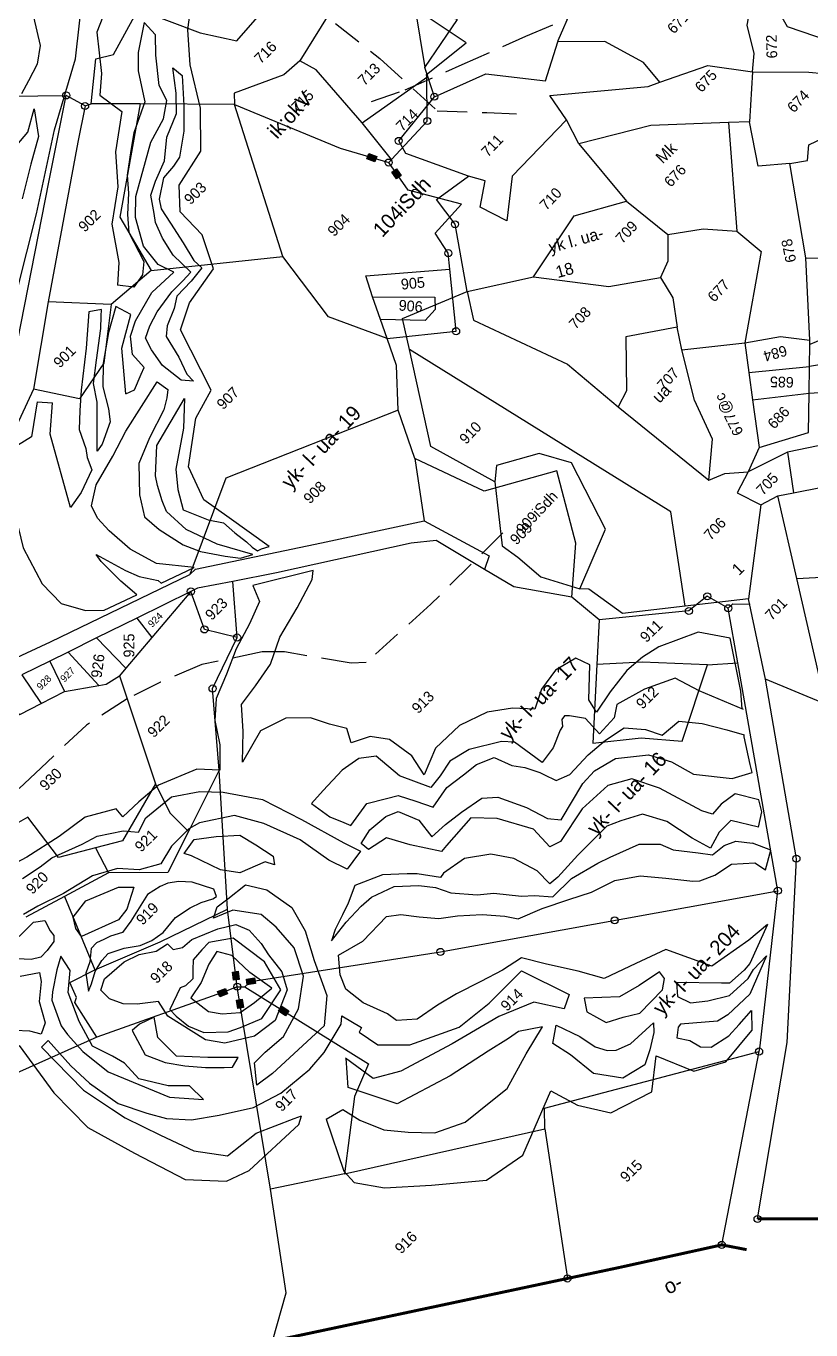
# Model space of a CAD drawing. Header units: metres. Extents: x 302352 to 308863, y 1945987 to 1951649.
# Drawn here: x 305355 to 305892, y 1947530 to 1948423 of the extents above; entities that cross this region are included whole.
import ezdxf

# ---------------------------------------------------------------- set-up
doc = ezdxf.new("R2010")
doc.units = ezdxf.units.M
doc.linetypes.add('DASHED', pattern=[0.75, 0.5, -0.25])
doc.linetypes.add('DIVIDE', pattern=[1.25, 0.5, -0.25, 0, -0.25, 0, -0.25])
for name, color, linetype in [('LINE_FOOTPATH', 1, 'DASHED'), ('OFF', 1, 'Continuous'), ('POLY_HATCH', 12, 'Continuous'), ('POLY_PARCEL', 6, 'Continuous'), ('POLY_WATER', 4, 'Continuous'), ('SYM_STONE', 1, 'Continuous'), ('TEXT_MAPOUT', 7, 'Continuous'), ('TEXT_PARCEL', 7, 'Continuous'), ('V_BOUND_LINE', 7, 'Continuous'), ('V_DIVIDE_LINE', 7, 'DIVIDE')]:
    doc.layers.add(name, color=color, linetype=linetype)
doc.styles.add('TEXT_MAP', font='')
doc.styles.get('TEXT_MAP').set_extended_font_data('Kruti Dev 050')

# ---------------------------------------------------------------- blocks, each defined once
blk = doc.blocks.new('STONE')
blk.add_circle((0, 0), 0.851)
blk = doc.blocks.new('STONESQUAREFILLED')
blk.add_hatch(color=256).paths.add_polyline_path([(0.7, -0.48), (0.7, 0.48), (-0.7, 0.48), (-0.7, -0.48)])
blk.add_lwpolyline([(-0.7, 0.48), (0.7, 0.48), (0.7, -0.48), (-0.7, -0.48)], close=True)
blk = doc.blocks.new('WEEWWEEWWE')
at = {"layer": 'LINE_FOOTPATH', "ltscale": 10}
for points in [[(309184.25, 1946863.97), (309185.39, 1946854.55), (309186.02, 1946841.58), (309191.69, 1946835.52), (309195.4, 1946831.51)], [(309143.99, 1946783.75), (309126.99, 1946783.75), (309112.41, 1946784.48), (309110.55, 1946786.18), (309103.99, 1946795.4), (309101.31, 1946798.03), (309092.71, 1946803.66), (309085.71, 1946806.43), (309079.75, 1946808.41), (309071.82, 1946810.09), (309061.33, 1946810.39), (309051.85, 1946810.62)]]:
    blk.add_lwpolyline(points, dxfattribs=at)
at = {"layer": 'OFF'}
blk.add_lwpolyline([(309144.78, 1946883.75), (309143.79, 1946887.23)], dxfattribs=at)
at = {"layer": 'POLY_HATCH'}
for points in [[(309114.91, 1946869.84), (309126.3, 1946876.67), (309138.32, 1946884.5), (309149.19, 1946890.46), (309158.65, 1946898.05)], [(309113.42, 1946810.34), (309114.62, 1946809.7), (309113.25, 1946817.84), (309112.33, 1946822.97), (309114.45, 1946828.68), (309121.06, 1946833.57), (309126.18, 1946835.09), (309129.67, 1946845.89), (309133.93, 1946848.03), (309140.77, 1946849.26), (309143.44, 1946854.61), (309143.58, 1946859.95), (309146.58, 1946863.24), (309153.19, 1946864.7), (309158.2, 1946869.87), (309162.12, 1946876.24), (309165.99, 1946880.67), (309170.42, 1946884.08)], [(309160.23, 1946893.51), (309154.88, 1946891.14), (309150.56, 1946885.68), (309147.79, 1946883.3), (309148.5, 1946878.76), (309142.98, 1946874.73), (309139.11, 1946870.3), (309133.99, 1946866.56), (309130.3, 1946861.15), (309127.47, 1946858.68)], [(309122.72, 1946857.64), (309120.91, 1946858.87), (309116.31, 1946854.84), (309110.73, 1946850.46)], [(309124.78, 1946856.32), (309124.72, 1946856.27)], [(309104.17, 1946854.27), (309099.34, 1946850.81), (309093.98, 1946852.08), (309089.78, 1946846.12), (309085.23, 1946838.6), (309083.26, 1946832.06), (309083.17, 1946827.51), (309085.26, 1946823.83), (309087.52, 1946821.63), (309093.21, 1946819.6)], [(309097.44, 1946818.1), (309103.25, 1946816.08)], [(309151.57, 1946734.57), (309153.52, 1946736.85), (309158.52, 1946744.39), (309155.43, 1946748.87), (309149.03, 1946751.81), (309145.87, 1946752.51), (309142.43, 1946752.72), (309137.93, 1946752.19), (309133.91, 1946751.38), (309134.47, 1946753.76), (309138.68, 1946757.8), (309137.84, 1946760.24), (309134, 1946761.23), (309130.1, 1946760.58), (309126.91, 1946759.03), (309124.44, 1946761.78), (309120.91, 1946764.31), (309116.04, 1946765.98), (309110.57, 1946766.14), (309106.06, 1946764.32), (309106.82, 1946768.02), (309106.09, 1946772.57), (309104.16, 1946775.21), (309101.18, 1946776.74), (309102.34, 1946778.95), (309100.78, 1946781.48), (309099.31, 1946784.49), (309096.32, 1946787.36), (309091.82, 1946788.85), (309085.95, 1946787.27), (309089.68, 1946790.85), (309092.66, 1946794.23), (309096.53, 1946794.82), (309100.86, 1946795.6), (309105.19, 1946797.7), (309110.69, 1946799.09), (309115.82, 1946800.73), (309116.98, 1946801.68), (309108.06, 1946807), (309106.97, 1946804.3), (309103.14, 1946802.84), (309098.61, 1946801.47), (309094.49, 1946799.58), (309090.34, 1946797.92), (309087.62, 1946795.5), (309085.33, 1946792.03), (309082.34, 1946789), (309079.74, 1946791.82), (309073.26, 1946794.45), (309069.01, 1946794.78), (309065.32, 1946794.89), (309065.47, 1946796.65), (309060.82, 1946799.29), (309055.44, 1946800.1), (309049.17, 1946801.43), (309043.3, 1946803.23)], [(309014.09, 1946791.88), (309014.58, 1946790.79), (309016.87, 1946784.36), (309022.7, 1946780.42), (309025.98, 1946780), (309024.51, 1946770.27), (309024.47, 1946762.12), (309026.99, 1946753.59), (309029.89, 1946744.46), (309034.59, 1946739.39), (309038.54, 1946738), (309049.86, 1946737.59)], [(309129.12, 1946705.99), (309125.09, 1946706.33), (309117.61, 1946707.64), (309114.11, 1946715.05), (309108.87, 1946716.91), (309103.36, 1946718.84), (309101.15, 1946722.79), (309098.22, 1946727.38), (309095.98, 1946731.1), (309092.31, 1946731.86), (309088.4, 1946733.07), (309083.99, 1946734.48), (309080.43, 1946735.35), (309076.36, 1946736.14), (309073.77, 1946738.41), (309073.47, 1946740.28), (309071.86, 1946744.43), (309071.44, 1946748.1), (309072.46, 1946750.51), (309074.59, 1946752.98), (309079.15, 1946751.79), (309084.85, 1946751.92), (309086.78, 1946750.48), (309088.7, 1946748.04), (309090.83, 1946745.51), (309093.33, 1946743.62), (309096.43, 1946740.89), (309098.91, 1946737.99), (309100.18, 1946736.12), (309104.25, 1946734.51), (309108.49, 1946732.41), (309112.05, 1946730.63), (309116.21, 1946729.22), (309119.8, 1946726.8), (309122.55, 1946723.51), (309125.37, 1946719.95), (309126.27, 1946719.14), (309128.68, 1946718.07), (309131.98, 1946717.37), (309134.91, 1946714.82), (309135.36, 1946712.72), (309138.29, 1946714.41)], [(309053.74, 1946735), (309049.71, 1946726.77), (309049.6, 1946724.17), (309052.57, 1946719.93), (309058.48, 1946714.71), (309065.59, 1946708.81), (309072.85, 1946707.49), (309083.79, 1946711.81), (309085.26, 1946706.97), (309088.3, 1946702.12), (309095.64, 1946699.75), (309100.42, 1946703.55), (309103.09, 1946697.27), (309107.94, 1946694.61), (309114.75, 1946695.25)], [(309145.26, 1946725.85), (309145.97, 1946727.03), (309148.54, 1946731.03), (309148.75, 1946731.27)], [(309141.77, 1946720.04), (309142.83, 1946721.81)]]:
    blk.add_lwpolyline(points, dxfattribs=at)
at = {"layer": 'POLY_HATCH', "lineweight": -2}
for points in [[(309149.18, 1946900.46), (309146.57, 1946896.23), (309144.04, 1946894.35), (309141.03, 1946893.38), (309138.67, 1946892.73)], [(309126.86, 1946886.75), (309134.9, 1946887.41), (309138.41, 1946889.44), (309135.64, 1946885.62), (309131.48, 1946883.26), (309126.35, 1946880.16)], [(309115.6, 1946844.77), (309117.13, 1946844.22), (309119.76, 1946845.32), (309120.93, 1946845.73), (309121.07, 1946848.63), (309123, 1946851.04), (309125.41, 1946852.28), (309130.65, 1946853.73), (309135.69, 1946853.52), (309134.75, 1946856.3), (309135.16, 1946860.23), (309137.58, 1946864.57), (309140.13, 1946866.99), (309148.34, 1946871.68), (309152.57, 1946872.95), (309155.12, 1946874.74), (309156.02, 1946877.43), (309159.19, 1946881.43), (309161.54, 1946883.91), (309161.65, 1946886.68), (309157.39, 1946883.85), (309155.21, 1946881.67), (309152.92, 1946878.07), (309152.38, 1946877.2), (309147.36, 1946874.8), (309144.96, 1946873.06), (309141.58, 1946870.55), (309139.62, 1946868.26), (309137, 1946865.87), (309135.04, 1946863.58), (309133.4, 1946858.35), (309131.66, 1946856.93), (309129.15, 1946856.49), (309127.47, 1946858.68)], [(309124.78, 1946856.32), (309120.82, 1946854.09), (309116.54, 1946851.1), (309113.72, 1946848.28), (309111.83, 1946845.03), (309110.46, 1946843.32), (309106.87, 1946841.61), (309105.42, 1946841.35), (309108.67, 1946844.6), (309111.23, 1946847.17), (309113.03, 1946849.82), (309116.11, 1946852.21), (309120.39, 1946855.46), (309121.85, 1946856.92), (309122.72, 1946857.64)], [(309115.6, 1946844.77), (309120.56, 1946850.67), (309125.61, 1946853.58), (309124.78, 1946856.32)], [(309104.17, 1946854.27), (309105.85, 1946852.33)], [(309110.73, 1946850.46), (309108.18, 1946848.21), (309105.85, 1946846.05), (309104.41, 1946843.01), (309103.52, 1946841.75), (309102.62, 1946839.78), (309098.67, 1946838.34), (309095.62, 1946837.81), (309101.9, 1946848.92), (309105.85, 1946852.33)], [(309103.25, 1946816.08), (309099.22, 1946820.97), (309097.78, 1946825.81), (309097.43, 1946830.47), (309097.6, 1946833.34), (309098.32, 1946835.49), (309101.37, 1946837.47), (309106.75, 1946838.9), (309111.24, 1946840.33), (309120.75, 1946842.49), (309121.11, 1946840.33), (309120.03, 1946839.44), (309118.24, 1946838.36), (309113.21, 1946836.75), (309108.91, 1946834.96), (309105.32, 1946831.19), (309103.35, 1946827.96), (309103.53, 1946824.73), (309104.6, 1946820.07), (309105.86, 1946817.2)], [(309108.73, 1946816.13), (309106.75, 1946821.51), (309106.58, 1946825.99), (309107.29, 1946827.78), (309108.55, 1946830.11), (309109.45, 1946831.55), (309113.21, 1946834.96), (309122.01, 1946837.29), (309118.42, 1946833.88), (309112.68, 1946829.93), (309110.52, 1946827.25), (309108.73, 1946824.2), (309110.52, 1946820.07), (309111.96, 1946817.92), (309112.14, 1946815.41)], [(309093.21, 1946819.6), (309092.93, 1946823.1), (309092.93, 1946827.77), (309093.11, 1946829.2), (309094.73, 1946823.82), (309095.62, 1946821.49), (309097.42, 1946818.8), (309097.44, 1946818.1)], [(309105.86, 1946817.2), (309108.26, 1946813.74)], [(309108.26, 1946813.74), (309109.8, 1946811.72), (309111.73, 1946810.68), (309108.73, 1946816.13), (309108.73, 1946816.13)], [(309112.14, 1946815.41), (309112.46, 1946812.93), (309112.54, 1946811.64), (309112.7, 1946810.59), (309113.42, 1946810.34)], [(309046.09, 1946799.43), (309049.63, 1946798.73), (309052.05, 1946798.44), (309057.29, 1946796.46), (309059.99, 1946795.61), (309063.67, 1946793.2), (309065.37, 1946791.22), (309067.93, 1946792.07), (309073.46, 1946791.5), (309077.43, 1946788.81), (309080.12, 1946785.98), (309083.95, 1946780.45), (309086.22, 1946773.51), (309088.49, 1946765.72), (309089.48, 1946762.75), (309087.35, 1946762.46), (309085.79, 1946762.18), (309084.66, 1946765.44), (309083.67, 1946771.24), (309081.26, 1946777.48), (309078.7, 1946781.87), (309073.74, 1946785.13), (309071.75, 1946785.69), (309067.64, 1946785.69), (309064.24, 1946784.84), (309060.98, 1946786.69), (309058.57, 1946789.38), (309054.74, 1946791.5), (309049.21, 1946792.78), (309044.67, 1946794.34), (309041.98, 1946795.04)], [(309038.86, 1946792.92), (309042.26, 1946792.92), (309043.82, 1946791.79), (309043.25, 1946789.94), (309043.11, 1946788.95), (309042.4, 1946788.24), (309040.56, 1946787.96), (309039, 1946787.96), (309037.58, 1946788.81), (309034.46, 1946792.21)], [(309034.32, 1946788.1), (309037.02, 1946786.26), (309036.16, 1946784.99), (309033.61, 1946782.86), (309031.77, 1946779.6), (309029.93, 1946778.75), (309028.93, 1946780.45), (309027.23, 1946782.29)], [(309028.49, 1946777.17), (309028.35, 1946767.11), (309029.48, 1946761.59), (309030.05, 1946758.9), (309032.18, 1946752.66), (309034.31, 1946746.85), (309037.71, 1946742.32), (309043.81, 1946741.61), (309050.04, 1946738.88), (309051.22, 1946738.29)], [(309028.49, 1946777.17), (309030.05, 1946777.17), (309029.76, 1946771.49), (309029.91, 1946767.24), (309030.9, 1946761.43), (309033.17, 1946756.9), (309034.87, 1946753.92), (309037.7, 1946750.81), (309041.53, 1946748.12), (309046.5, 1946745), (309051.46, 1946743.44), (309057.7, 1946742.88), (309061.41, 1946743.15)], [(309151.67, 1946734.34), (309148.61, 1946741.77), (309147.29, 1946746.13), (309142.34, 1946748.46), (309137.24, 1946749.92), (309135.34, 1946748.61), (309131.7, 1946748.46), (309131.85, 1946751.96), (309130.24, 1946754.14), (309129.66, 1946754.72), (309128.93, 1946754.58), (309128.2, 1946753.7), (309127.47, 1946753.56), (309124.56, 1946752.25), (309121.5, 1946751.81), (309120.62, 1946757.49), (309119.17, 1946759.09), (309114.36, 1946762), (309110.71, 1946762.88), (309107.8, 1946762.3), (309105.32, 1946762), (309102.99, 1946767.1), (309102.55, 1946772.2), (309100.22, 1946773.94), (309096.87, 1946774.53), (309092.21, 1946774.38), (309089.29, 1946774.23), (309089.87, 1946770.45), (309090.9, 1946768.12), (309091.33, 1946766.95), (309095.85, 1946767.68), (309098.76, 1946765.93), (309100.51, 1946764.92), (309101.97, 1946762.15), (309103.28, 1946759.38), (309107.22, 1946760.11), (309110.71, 1946759.67), (309113.48, 1946759.38), (309116.4, 1946758.07), (309117.56, 1946755.02), (309118.88, 1946753.27), (309120.04, 1946750.94), (309120.33, 1946750.21), (309121.06, 1946748.03), (309123.39, 1946747.15), (309127.91, 1946747.3), (309131.7, 1946747.01), (309135.34, 1946746.28), (309137.68, 1946743.51), (309138.99, 1946740.89), (309142.63, 1946740.6), (309145.11, 1946737.54), (309147.29, 1946733.9), (309148.75, 1946731.27)], [(309142.83, 1946721.81), (309140.73, 1946725.31), (309137.82, 1946725.75), (309135.63, 1946725.6), (309134.76, 1946727.2), (309132.43, 1946734.92), (309130.24, 1946739.29), (309126.6, 1946741.32), (309120.77, 1946741.61), (309114.35, 1946740.3), (309112.46, 1946740.89), (309112.61, 1946744.96), (309109.55, 1946750.5), (309106.49, 1946753.7), (309100.36, 1946753.26), (309099.05, 1946753.12), (309096.14, 1946757.63), (309094.1, 1946761.27), (309090.6, 1946762), (309090.45, 1946763.6), (309093.08, 1946764.18), (309096.58, 1946763.89), (309098.62, 1946763.02), (309100.07, 1946759.52), (309099.64, 1946756.03), (309102.7, 1946755.88), (309106.05, 1946755.45), (309110.13, 1946754.72), (309112.17, 1946752.97), (309114.35, 1946748.31), (309115.52, 1946744.53), (309116.98, 1946742.78), (309123.83, 1946744.53), (309126.74, 1946744.67), (309130.68, 1946743.65), (309135.05, 1946740.16), (309136.94, 1946736.66), (309138.11, 1946732.59), (309142.19, 1946727.49), (309145.26, 1946725.85)], [(309139.58, 1946718.59), (309137.1, 1946722.66), (309134.33, 1946722.66), (309131.41, 1946721.79), (309130.39, 1946725.14), (309129.37, 1946730.09), (309127.33, 1946733.87), (309123.98, 1946735.62), (309121.65, 1946736.64), (309114.8, 1946736.64), (309109.85, 1946736.35), (309108.1, 1946736.5), (309108.1, 1946739.55), (309106.79, 1946743.78), (309104.6, 1946746.98), (309100.96, 1946749.6), (309096.73, 1946750.33), (309095.86, 1946750.18), (309093.52, 1946753.38), (309092.36, 1946754.55), (309089.3, 1946757.32), (309084.78, 1946759.35), (309081.86, 1946758.04), (309079.82, 1946757.32), (309077.2, 1946756.44), (309075.45, 1946755.57), (309079.39, 1946756.01), (309083.03, 1946756.15), (309085.36, 1946756.01), (309089.3, 1946754.55), (309092.36, 1946751.78), (309094.11, 1946749.6), (309095.27, 1946747.12), (309098.19, 1946743.78), (309100.37, 1946742.03), (309103.29, 1946738.39), (309104.89, 1946736.93), (309106.93, 1946734.6), (309111.3, 1946734.6), (309116.26, 1946733.29), (309118.44, 1946732.56), (309123.4, 1946730.67), (309125.88, 1946728.2), (309126.75, 1946726.01), (309129.37, 1946722.66), (309130.83, 1946720.77), (309133.31, 1946720.48), (309135.2, 1946719.61), (309136.95, 1946717.42)], [(309061.41, 1946743.15), (309066.77, 1946744.49), (309067.82, 1946745.44), (309068.77, 1946741.74), (309067.94, 1946741.42)], [(309061.41, 1946743.15), (309061.41, 1946743.15)], [(309060.1, 1946736.19), (309063.3, 1946739.87)], [(309067.94, 1946741.42), (309067.94, 1946741.42), (309068.65, 1946737.74), (309072.48, 1946733.92), (309080.42, 1946730.23), (309086.8, 1946729.52), (309094.46, 1946729.52), (309097.31, 1946721.11), (309095.04, 1946719.98), (309092.21, 1946724.37), (309086.4, 1946726.78), (309077.6, 1946729.05), (309068.25, 1946731.88), (309064.13, 1946734.29), (309063.28, 1946739.95), (309063.28, 1946739.95)], [(309049.86, 1946737.59), (309051.22, 1946738.29)], [(309053.74, 1946735), (309056.85, 1946734.17)], [(309056.85, 1946734.17), (309057.62, 1946730.92), (309059.33, 1946726.89), (309061.96, 1946723.8), (309065.06, 1946720.54), (309069.87, 1946718.22), (309075.76, 1946717.6), (309078.86, 1946717.29), (309085.22, 1946719.15), (309090.33, 1946720.39), (309086.92, 1946722.71), (309084.91, 1946723.02), (309081.03, 1946723.95), (309073.59, 1946725.5), (309063.98, 1946728.44), (309060.1, 1946736.19)], [(309139.58, 1946718.59), (309141.77, 1946720.04)], [(309138.29, 1946714.41), (309136.95, 1946717.42)], [(309122.44, 1946703.43), (309120.99, 1946703.32), (309117.69, 1946703.53), (309116.76, 1946704.46), (309111.49, 1946709.83), (309109.94, 1946708.07), (309110.76, 1946705.8), (309113.04, 1946703.94), (309116.24, 1946702.08), (309120.48, 1946701.88), (309122.13, 1946702.29)], [(309118.82, 1946699.81), (309113.76, 1946699.91), (309111.8, 1946700.43), (309107.04, 1946704.46), (309106.42, 1946704.35), (309104.98, 1946703.22), (309106.22, 1946701.36), (309106.73, 1946699.4), (309107.97, 1946698.06), (309111.38, 1946697.33), (309113.97, 1946697.44), (309117.07, 1946697.64)], [(309129.12, 1946705.99), (309122.44, 1946703.43)], [(309122.13, 1946702.29), (309125.34, 1946702.39), (309118.82, 1946699.81)], [(309117.07, 1946697.64), (309114.75, 1946695.25)]]:
    blk.add_lwpolyline(points, dxfattribs=at)
for points in [[(309123.8, 1946839.86), (309123.31, 1946843.79), (309123.89, 1946846.97), (309124.54, 1946849.02), (309126.5, 1946850), (309129.04, 1946850.82), (309133.13, 1946851.47), (309135.75, 1946851.47), (309137.71, 1946851.55), (309137.63, 1946855.64), (309138.36, 1946858.91), (309139.35, 1946861.61), (309140.25, 1946862.83), (309142.06, 1946865.42), (309144.27, 1946866.48), (309147.71, 1946867.87), (309150.82, 1946870.4), (309154.74, 1946872.04), (309157.11, 1946874.49), (309159.73, 1946877.92), (309159.91, 1946875.9), (309156.56, 1946872.14), (309153.53, 1946869.12), (309149.94, 1946866.5), (309148.14, 1946866.17), (309145.6, 1946865.93), (309142.55, 1946863.92), (309141.65, 1946862.53), (309141.08, 1946859.75), (309140.26, 1946855.91), (309139.45, 1946852.56), (309139.53, 1946850.76), (309136.66, 1946850.43), (309133.23, 1946850.35), (309131.43, 1946849.21), (309128.57, 1946847.98), (309127.18, 1946846.84), (309126.24, 1946842.85), (309125.18, 1946839.91), (309125.18, 1946838.28)], [(309046.55, 1946787.2), (309047.59, 1946788.84), (309051.01, 1946789.28), (309056.51, 1946787.05), (309058.3, 1946785.27), (309054.88, 1946783.48), (309052.64, 1946783.19), (309046.25, 1946785.57)], [(309041.49, 1946785.71), (309039.4, 1946784.52), (309036.28, 1946782.44), (309035.24, 1946781.55), (309033.3, 1946777.39), (309033.01, 1946775.6), (309032.86, 1946771.74), (309033.45, 1946766.39), (309037.77, 1946756.13), (309041.49, 1946751.82), (309041.49, 1946755.09), (309038.96, 1946757.61), (309036.28, 1946761.93), (309036.43, 1946765.49), (309035.83, 1946767.72), (309034.64, 1946771.29), (309035.98, 1946775.75), (309038.07, 1946780.51), (309040.89, 1946782.89)], [(309046.01, 1946782.98), (309044.24, 1946781.59), (309042.48, 1946780.7), (309040.63, 1946778.28), (309041.88, 1946778.79), (309043.79, 1946779.82), (309045.85, 1946780.33), (309047.47, 1946780.41), (309049.97, 1946779.16), (309052.18, 1946777.61), (309054.16, 1946776.81), (309056.44, 1946776.44), (309059.68, 1946776.73), (309062.55, 1946776.14), (309064.46, 1946775.48), (309066.3, 1946774.53), (309067.03, 1946774.38), (309067.55, 1946775.56), (309065.85, 1946778.94), (309064.31, 1946780.63), (309062.84, 1946781.73), (309061.52, 1946782.25), (309059.09, 1946782.76), (309053.94, 1946781.58), (309051.59, 1946781.22), (309049.75, 1946782.17), (309048.57, 1946782.61), (309047.32, 1946783.05)], [(309068.27, 1946783.34), (309071.09, 1946783.78), (309074.07, 1946781.55), (309077.04, 1946778.87), (309077.79, 1946775.9), (309078.53, 1946772.48), (309077.64, 1946771.29), (309076.89, 1946772.78), (309072.58, 1946774.41), (309070.65, 1946777.09), (309068.86, 1946782.15)], [(309043.27, 1946772.63), (309042.23, 1946774.86), (309042.23, 1946776.94), (309044.02, 1946777.83), (309048.33, 1946777.54), (309051.01, 1946776.64), (309053.39, 1946775.01), (309055.62, 1946774.56), (309055.62, 1946773.23), (309056.96, 1946772.33), (309059.04, 1946772.18), (309063.36, 1946770.4), (309066.03, 1946768.76), (309066.93, 1946766.53), (309066.78, 1946763.56), (309066.33, 1946761.33), (309065.89, 1946757.76), (309064.4, 1946754.94), (309059.34, 1946752.71), (309055.03, 1946753.3), (309050.71, 1946755.98), (309048.78, 1946758.65), (309047.14, 1946765.94), (309047.74, 1946768.76), (309044.91, 1946770.99)], [(309068.12, 1946772.78), (309071.84, 1946772.33), (309073.77, 1946769.21), (309074.66, 1946764.16), (309073.47, 1946759.84), (309071.09, 1946755.24), (309068.41, 1946749.59), (309064.55, 1946746.31), (309052.79, 1946746.76), (309049.52, 1946747.21), (309051.9, 1946750.18), (309054.43, 1946750.18), (309058.45, 1946749.88), (309063.51, 1946751.37), (309067.97, 1946754.64), (309070.2, 1946759.1), (309070.5, 1946763.71), (309070.2, 1946766.98), (309067.37, 1946770.85), (309064.1, 1946772.18), (309065.89, 1946773.08)], [(309041.19, 1946768.47), (309039.85, 1946764.01), (309041.34, 1946760.74), (309043.27, 1946758.06), (309045.5, 1946755.38), (309047.74, 1946753.15), (309048.78, 1946752.26), (309050.56, 1946752.71), (309046.99, 1946756.28), (309043.42, 1946760.14), (309043.42, 1946764.6), (309045.35, 1946767.43), (309042.83, 1946768.32)], [(309052.79, 1946767.47), (309051.89, 1946767.83), (309048.12, 1946766.48), (309048.12, 1946764.96), (309048.39, 1946762.27), (309049.47, 1946759.75), (309052.43, 1946756.97), (309054.41, 1946755.98), (309058, 1946754.55), (309063.66, 1946755.71), (309065.01, 1946760.92), (309064.11, 1946767.47), (309060.69, 1946769.8), (309058.99, 1946769.8), (309056.74, 1946769.62), (309055.57, 1946768.46), (309054.5, 1946767.38)], [(309092.16, 1946719.02), (309093.64, 1946714.87), (309094.23, 1946711.82), (309095.22, 1946709.94), (309096.31, 1946708.96), (309098.77, 1946707.97), (309104.01, 1946707.77), (309102.92, 1946706.59), (309100.35, 1946705.01), (309097.98, 1946703.83), (309093.84, 1946704.82), (309090.88, 1946708.86), (309090.38, 1946713.79), (309089.59, 1946717.24)], [(309110.72, 1946713.1), (309106.67, 1946713.89), (309103.02, 1946714.87), (309098.67, 1946718.92), (309097.39, 1946716.95), (309098.38, 1946713.4), (309101.04, 1946712.01), (309103.51, 1946710.54), (309108.94, 1946710.63), (309110.52, 1946711.72)]]:
    blk.add_lwpolyline(points, close=True, dxfattribs=at)
at = {"layer": 'POLY_HATCH'}
blk.add_lwpolyline([(309055.04, 1946766.01), (309052.01, 1946765.42), (309052.47, 1946761.68), (309053.84, 1946759.76), (309056.13, 1946757.81), (309059.02, 1946757.32), (309062.79, 1946756.97), (309062.01, 1946761.4), (309061.9, 1946765.55), (309060.58, 1946767.84), (309058.11, 1946767.27)], close=True, dxfattribs=at)
at = {"layer": 'POLY_PARCEL'}
for points in [[(309130.08, 1946900.52), (309143.79, 1946887.23)], [(309145.73, 1946883.3), (309151.64, 1946888.09), (309154.24, 1946886.49), (309162.48, 1946888.91), (309167.09, 1946878.84), (309170.51, 1946873.55), (309181.12, 1946874.32), (309179.81, 1946878.16), (309176.32, 1946880.1)], [(309144.78, 1946883.75), (309145.73, 1946883.3)], [(309151.56, 1946877.49), (309145.73, 1946883.3)], [(309151.56, 1946877.49), (309135.8, 1946866.44), (309133.21, 1946856.4)], [(309162.7, 1946866.26), (309151.56, 1946877.49)], [(309150.48, 1946842.51), (309162.7, 1946866.26)], [(309175.61, 1946863.77), (309172.04, 1946864), (309164, 1946867.67), (309162.7, 1946866.26)], [(309162.7, 1946866.26), (309170.05, 1946848.61), (309174.14, 1946841.17)], [(309189.12, 1946863.41), (309186.42, 1946866.27), (309175.61, 1946863.77)], [(309124.45, 1946857.1), (309117.27, 1946864.87)], [(309175.66, 1946849.02), (309176.46, 1946860.73), (309175.61, 1946863.77)], [(309124.45, 1946857.1), (309116.65, 1946851), (309109.53, 1946849.61), (309105.21, 1946856.19)], [(309133.21, 1946856.4), (309124.45, 1946857.1)], [(309133.21, 1946856.4), (309150.48, 1946842.51)], [(309188.76, 1946846.84), (309189.05, 1946847.15), (309197.49, 1946846.26), (309195.88, 1946854.1)], [(309174.84, 1946841.2), (309175.66, 1946849.02)], [(309175.66, 1946849.02), (309188.76, 1946846.84)], [(309174.84, 1946841.2), (309183.63, 1946841.54), (309188.76, 1946846.84)], [(309153.18, 1946820.5), (309148.77, 1946829.94), (309150.48, 1946842.51)], [(309168.82, 1946821.29), (309170.53, 1946823.39), (309171.35, 1946827.3), (309177.88, 1946827.66), (309173.19, 1946835.63), (309174.14, 1946841.17)], [(309174.14, 1946841.17), (309174.84, 1946841.2)], [(309156.39, 1946827.14), (309158.02, 1946830.43), (309168.82, 1946821.29)], [(309156.39, 1946827.14), (309163.71, 1946819.76), (309162.27, 1946818.24), (309159.82, 1946818.12), (309154.6, 1946823.51)], [(309154.6, 1946823.51), (309156.39, 1946827.14)], [(309070.11, 1946823.69), (309069.02, 1946817.99)], [(309146.02, 1946810.66), (309117.55, 1946822.93), (309101.87, 1946815.78)], [(309153.18, 1946820.5), (309154.6, 1946823.51)], [(309064.9, 1946821.37), (309065.18, 1946819.19), (309069.02, 1946817.99)], [(309075.05, 1946822.02), (309073.2, 1946816.68)], [(309078.27, 1946820.94), (309077.98, 1946813.36)], [(309146.02, 1946810.66), (309151.11, 1946816.14), (309153.18, 1946820.5)], [(309153.18, 1946820.5), (309162.22, 1946813.19), (309168.82, 1946821.29)], [(309069.02, 1946817.99), (309073.2, 1946816.68)], [(309083.33, 1946819.24), (309083.21, 1946812.2)], [(309073.2, 1946816.68), (309077.98, 1946813.36)], [(309090.44, 1946816.84), (309089.94, 1946812.77)], [(309100, 1946813.62), (309089.94, 1946812.77)], [(309100.06, 1946802.69), (309097.14, 1946807.51), (309100, 1946813.62)], [(309081.57, 1946812.06), (309073.1, 1946794.98)], [(309077.98, 1946813.36), (309079.02, 1946812.64), (309081.57, 1946812.06)], [(309083.21, 1946812.2), (309081.57, 1946812.06)], [(309089.94, 1946812.77), (309083.21, 1946812.2)], [(309058.39, 1946794.45), (309052.87, 1946797.66), (309053.99, 1946806.05), (309042.25, 1946809.28)], [(309100.06, 1946802.69), (309106.18, 1946809.86)], [(309142.28, 1946802.94), (309146.02, 1946810.66)], [(309082.25, 1946789.04), (309091.12, 1946799.53), (309100.06, 1946802.69)], [(309142.28, 1946802.94), (309136.02, 1946794.45)], [(309144.54, 1946767.94), (309151.41, 1946773.91), (309157.68, 1946784.71), (309146.68, 1946790.91), (309142.28, 1946802.94)], [(309048.97, 1946792.33), (309041.94, 1946794.45)], [(309058.39, 1946794.45), (309056.99, 1946789.93)], [(309073.1, 1946794.98), (309062.46, 1946792.09), (309058.39, 1946794.45)], [(309073.1, 1946794.98), (309071.38, 1946789.83), (309071.4, 1946785.41)], [(309048.97, 1946792.33), (309043.91, 1946780.07)], [(309056.99, 1946789.93), (309048.97, 1946792.33)], [(309071.4, 1946785.41), (309064.08, 1946782.95), (309056.99, 1946789.93)], [(309066.81, 1946771.58), (309082.25, 1946789.04)], [(309082.25, 1946789.04), (309071.4, 1946785.41)], [(309036.2, 1946771.79), (309005.77, 1946783.33)], [(309036.2, 1946771.79), (309037.66, 1946778.54), (309038.47, 1946778.91), (309039.46, 1946781.47), (309043.91, 1946780.07)], [(309144.54, 1946767.94), (309138.93, 1946776.03), (309137.46, 1946781.56)], [(309043.91, 1946780.07), (309054.99, 1946775.66), (309066.81, 1946771.58)], [(309058.84, 1946761.22), (309056.4, 1946762.26), (309036.2, 1946771.79)], [(309058.84, 1946761.22), (309066.81, 1946771.58)], [(309145.1, 1946762.03), (309144.54, 1946767.94)], [(309038.89, 1946733.25), (309058.84, 1946761.22)], [(309058.84, 1946761.22), (309059.72, 1946760.34)], [(309145.1, 1946762.03), (309139.55, 1946757)], [(309161.82, 1946748.16), (309160.74, 1946752.06), (309156.83, 1946752.49), (309145.1, 1946762.03)], [(309059.72, 1946760.34), (309065.31, 1946736.56), (309059.81, 1946734.34), (309049.47, 1946726.37)], [(309059.72, 1946760.34), (309061.1, 1946760.24), (309087.07, 1946741.36), (309134.36, 1946708.77)], [(309139.55, 1946757), (309129.81, 1946748.16), (309136.16, 1946743.07), (309140.67, 1946737.83), (309152.68, 1946743.89)], [(309152.68, 1946743.89), (309145.2, 1946751.93), (309139.55, 1946757)], [(309156.52, 1946740.56), (309161.82, 1946748.16)], [(309152.68, 1946743.89), (309156.52, 1946740.56)], [(309134.36, 1946708.77), (309156.52, 1946740.56)], [(309021.17, 1946714.99), (309028.52, 1946719.11), (309038.89, 1946733.25)], [(309049.47, 1946726.37), (309038.89, 1946733.25)], [(309049.47, 1946726.37), (309078.58, 1946708.03)], [(309078.58, 1946708.03), (309080.98, 1946710.51), (309113.13, 1946691.9)], [(309113.93, 1946692.44), (309134.36, 1946708.77)], [(309078.58, 1946708.03), (309063.59, 1946687.59)], [(309085.88, 1946673.35), (309113.13, 1946691.9)], [(309113.13, 1946691.9), (309113.93, 1946692.44)]]:
    blk.add_lwpolyline(points, dxfattribs=at)
at = {"layer": 'POLY_PARCEL', "ltscale": 10}
blk.add_lwpolyline([(309161.82, 1946748.16), (309162.9, 1946748.15), (309164.88, 1946746.07)], dxfattribs=at)
at = {"layer": 'POLY_WATER'}
for points in [[(309103.94, 1946860.42), (309104.11, 1946860.49), (309131.48, 1946879.01), (309143.79, 1946887.23)], [(309144.78, 1946883.75), (309139.64, 1946880.3), (309117.27, 1946864.87)], [(309117.27, 1946864.87), (309105.21, 1946856.19)], [(309105.21, 1946856.19), (309083.76, 1946848.35), (309073.14, 1946844.43), (309055.81, 1946832.08), (309077.4, 1946824.24), (309101.87, 1946815.78)], [(309075.05, 1946822.02), (309070.11, 1946823.69)], [(309078.27, 1946820.94), (309075.05, 1946822.02)], [(309083.33, 1946819.24), (309078.27, 1946820.94)], [(309090.44, 1946816.84), (309083.33, 1946819.24)], [(309100, 1946813.62), (309090.44, 1946816.84)], [(309101.87, 1946815.78), (309103.22, 1946815.72), (309121.26, 1946803.99), (309136.02, 1946794.45)], [(309106.18, 1946809.86), (309101.2, 1946813.22), (309100, 1946813.62)], [(309137.46, 1946781.56), (309135.16, 1946790.68), (309131.83, 1946793.34), (309112.37, 1946805.69), (309106.18, 1946809.86)], [(309136.02, 1946794.45), (309139.61, 1946782.64), (309137.46, 1946781.56)]]:
    blk.add_lwpolyline(points, dxfattribs=at)
at = {"layer": 'V_BOUND_LINE', "const_width": 0.5}
for points in [[(309063.59, 1946687.59), (309021.17, 1946714.99)], [(309085.88, 1946673.35), (309070.96, 1946682.82), (309063.59, 1946687.59)]]:
    blk.add_lwpolyline(points, dxfattribs=at)
at = {"layer": 'V_DIVIDE_LINE', "ltscale": 10, "const_width": 0.5}
blk.add_lwpolyline([(309085.88, 1946673.35), (309088.26, 1946669.85)], dxfattribs=at)
at = {"layer": 'SYM_STONE', "xscale": 0.7, "yscale": 0.7, "zscale": 0.7}
for p in [(309143.79, 1946887.23), (309144.78, 1946883.75), (309183.63, 1946841.54), (309174.14, 1946841.17), (309170.53, 1946823.39), (309100, 1946813.62), (309162.22, 1946813.19), (309097.14, 1946807.51), (309100.06, 1946802.69), (309091.12, 1946799.53), (309058.84, 1946761.22), (309156.83, 1946752.49), (309160.74, 1946752.06), (309161.82, 1946748.16), (309087.07, 1946741.36), (309111.49, 1946724.53), (309134.36, 1946708.77), (309113.13, 1946691.9), (309063.59, 1946687.59), (309085.88, 1946673.35)]:
    blk.add_blockref('STONE', p, dxfattribs=at)
at = {"layer": 'SYM_STONE'}
for p, rotation in [((309172.72, 1946843.75), 295.2544023557242), ((309173.75, 1946838.91), 260.2525987935788), ((309059.97, 1946762.69), 53.41210203593544), ((309056.4, 1946762.26), 156.8171406752544), ((309057.15, 1946758.86), 235.5092726015118), ((309061.1, 1946760.24), 323.9898048551029), ((309061.48, 1946752.86), 281.2263633891166)]:
    blk.add_blockref('STONESQUAREFILLED', p, dxfattribs=dict(at, rotation=rotation))
at = {"layer": 'TEXT_MAPOUT', "style": 'TEXT_MAP'}
for s, height, rotation, p in [('yk l. ua-', 2, 330.822, (309182.67, 1946811.27)), ('18', 2, 330.822, (309180.55, 1946807.49)), ('o-', 2.5, 340.3666, (309073.59, 1946673.77))]:
    blk.add_text(s, height=height, rotation=rotation, dxfattribs=at).set_placement(p)
for s, p in [('Mk', (309206.45, 1946808.57)), ('ua', (309177.77, 1946780.56)), ('1', (309166.88, 1946750.69))]:
    blk.add_text(s, height=2, dxfattribs=at).set_placement(p)
at = {"layer": 'TEXT_PARCEL', "style": 'TEXT_MAP'}
for s, height, p in [('902', 1.8, (309129.76, 1946868.73)), ('716', 1.8, (309170.52, 1946867.92)), ('903', 1.8, (309145.55, 1946859.5)), ('715', 1.8, (309169.18, 1946857.77)), ('901', 1.8, (309110.75, 1946855.55)), ('713', 1.8, (309180.24, 1946853.09)), ('714', 1.8, (309179.34, 1946843.16)), ('904', 1.8, (309158.82, 1946838.76)), ('907', 1.8, (309125.22, 1946831.31)), ('928', 1.2, (309070.49, 1946819.57)), ('927', 1.2, (309074.21, 1946817.71)), ('924', 1.2, (309091.09, 1946813.86)), ('908', 1.8, (309124.39, 1946809.88)), ('923', 1.8, (309098.97, 1946807.66)), ('930', 1.8, (309059.17, 1946806.99)), ('922', 1.8, (309078.25, 1946800.56)), ('920', 1.8, (309045.33, 1946796.3)), ('921', 1.8, (309063.24, 1946788.47)), ('919', 1.8, (309054.78, 1946779.63)), ('909', 1.8, (309144.06, 1946780.61)), ('918', 1.8, (309049.55, 1946771.03)), ('913', 1.8, (309112.47, 1946772.19)), ('911', 1.8, (309147.97, 1946753.68)), ('912', 1.8, (309139.64, 1946746.23)), ('917', 1.8, (309049.26, 1946741.06)), ('914', 1.8, (309087.88, 1946726.36)), ('916', 1.8, (309046.66, 1946710.06)), ('915', 1.8, (309081.85, 1946691.94))]:
    blk.add_text(s, height=height, dxfattribs=at).set_placement(p)
for s, rotation, p in [('905', 320.6404, (309160.64, 1946824.57)), ('906', 310.8273, (309157.82, 1946822.48)), ('926', 37.5282, (309079.12, 1946813.85)), ('925', 44.9582, (309085.49, 1946812.46))]:
    blk.add_text(s, height=1.8, rotation=rotation, dxfattribs=at).set_placement(p)
blk = doc.blocks.new('EEW')
at = {"layer": 'LINE_FOOTPATH', "ltscale": 10}
blk.add_lwpolyline([(126.98, 479.15), (132.35, 476.34), (142.06, 472.26), (152.89, 467.75), (164.57, 462.69), (174.45, 458.45)], dxfattribs=at)
at = {"layer": 'OFF'}
blk.add_lwpolyline([(143.65, 484.81), (137.35, 476.55)], dxfattribs=at)
at = {"layer": 'POLY_PARCEL'}
for points in [[(137.35, 476.55), (147, 478.08), (143.65, 484.81)], [(134.87, 471.95), (137.35, 476.55)], [(129.09, 458.54), (124.56, 468.88), (125.31, 471.2), (134.87, 471.95)], [(134.87, 471.95), (143.66, 468.31), (149.69, 460.15), (155.96, 463.19)], [(155.96, 463.19), (156.15, 463.28), (167.03, 467.26)], [(162.81, 445.97), (163.32, 450.25), (161.44, 457.45), (155.96, 463.19)], [(114.76, 445.33), (121.61, 454.61), (122.51, 459.76), (129.09, 458.54)], [(147.36, 453.03), (134.15, 453.22), (128.03, 448.64), (126.61, 453.53), (130.42, 455.95), (129.09, 458.54)], [(147.36, 453.03), (148.43, 457.95), (160.95, 446.93), (162.81, 445.97)], [(145.86, 448.76), (147.36, 453.03)], [(100.93, 445.66), (103.97, 450.13), (114.76, 445.33)], [(145.86, 448.76), (144.35, 436.27)], [(165.85, 432.82), (156.44, 442.03), (145.86, 448.76)], [(94.64, 419.82), (91.53, 431.81), (100.93, 445.66)], [(101.45, 382.03), (111.37, 394.71), (100.93, 445.66)], [(114.76, 445.33), (111.98, 441.22), (117.49, 424.58), (118.14, 413.39)], [(114.76, 445.33), (124.26, 438.88)], [(162.81, 445.97), (170.44, 442.03), (174.87, 435.8)], [(174.87, 435.8), (177.3, 437.69), (179.96, 441.85), (183.52, 444.11)], [(184.46, 444.59), (185.77, 441.13), (184.47, 436.8), (190.68, 423.15), (190.99, 422.63)], [(124.26, 438.88), (136.5, 440.96), (144.35, 436.27)], [(124.26, 438.88), (131.81, 428.5), (138.93, 423.23)], [(144.35, 436.27), (145.09, 427.31)], [(174.87, 435.8), (168.37, 430.35)], [(174.87, 435.8), (181.33, 428.84), (184.32, 425.01)], [(165.85, 432.82), (153.48, 419.24)], [(168.37, 430.35), (165.85, 432.82)], [(167.91, 420.58), (163.95, 424.16), (168.37, 430.35)], [(145.09, 427.31), (141.81, 424.2), (138.93, 423.23)], [(145.09, 427.31), (149.86, 423.62), (153.48, 419.24)], [(138.93, 423.23), (137.89, 419.35), (134.77, 415.39)], [(91.37, 396.97), (101.69, 400.75), (105.86, 412.62), (103.22, 417.69), (96.81, 421.51), (94.64, 419.82)], [(94.64, 419.82), (87.61, 411.47), (88.07, 408.27), (88.3, 403.17), (91.37, 396.97)], [(134.77, 415.39), (127.65, 420.58), (121.07, 414.24), (118.14, 413.39)], [(153.48, 419.24), (153.82, 413.89), (140.7, 405.28)], [(158.21, 407.67), (167.91, 420.58)], [(167.91, 420.58), (170.34, 418.77), (172.41, 420.39), (176.61, 418.81)], [(132.5, 412.2), (134.77, 415.39)], [(118.14, 413.39), (119.64, 393.75)], [(119.64, 393.75), (125.11, 398.06), (127.84, 404.78), (132.5, 412.2)], [(132.5, 412.2), (140.7, 405.28)], [(148.59, 397.59), (158.21, 407.67)], [(158.21, 407.67), (161.1, 404.45)], [(140.7, 405.28), (137.52, 401.33)], [(140.7, 405.28), (145.61, 401.66), (148.59, 397.59)], [(137.52, 401.33), (134.61, 397.72)], [(137.52, 401.33), (145.29, 394.57)], [(101.45, 382.03), (93.26, 388.87), (92.36, 395.83), (91.37, 396.97)], [(134.61, 397.72), (129.5, 391.37)], [(134.61, 397.72), (141.98, 391.52)], [(145.29, 394.57), (148.05, 397.1)], [(148.05, 397.1), (148.59, 397.59)], [(155.48, 393.8), (148.05, 397.1)], [(141.98, 391.52), (157.84, 376.92), (158.97, 376.32), (164.33, 380.2), (145.29, 394.57)], [(141.98, 391.52), (145.29, 394.57)], [(119.64, 393.75), (122.34, 392.6), (125.26, 389.91)], [(125.26, 389.91), (121.38, 388.79), (122.65, 384.52)], [(129.5, 391.37), (125.26, 389.91)], [(132.23, 387.33), (125.26, 389.91)], [(129.5, 391.37), (137.08, 387.02), (141.98, 391.52)], [(132.23, 387.33), (127.95, 381.91)], [(140.66, 381.45), (132.23, 387.33)], [(122.65, 384.52), (109.72, 375.11)], [(117.81, 371.55), (125.76, 383.49)], [(122.65, 384.52), (125.76, 383.49)], [(125.76, 383.49), (127.95, 381.91)], [(109.72, 375.11), (101.45, 382.03)], [(127.95, 381.91), (131.97, 379)], [(101.84, 363.71), (109.72, 375.11)], [(106.52, 354.58), (117.81, 371.55)], [(117.81, 371.55), (122.38, 367.19)], [(34.64, 302.02), (59.76, 318.85), (83.38, 339.06), (101.84, 363.71)], [(105.67, 353.58), (101.84, 363.71)]]:
    blk.add_lwpolyline(points, dxfattribs=at)
at = {"layer": 'V_BOUND_LINE', "const_width": 0.5}
blk.add_lwpolyline([(71.18, 249.9), (58.66, 260.51), (59.25, 276.11), (34.64, 302.02)], dxfattribs=at)
at = {"layer": 'SYM_STONE', "ltscale": 10, "xscale": 0.7, "yscale": 0.7, "zscale": 0.7}
for p in [(125.31, 471.2), (134.87, 471.95), (121.61, 454.61), (83.38, 339.06), (34.64, 302.02)]:
    blk.add_blockref('STONE', p, dxfattribs=at)
at = {"layer": 'TEXT_MAPOUT', "style": 'TEXT_MAP'}
blk.add_text('ik;okV', height=2.5, rotation=0.7431, dxfattribs=at).set_placement((111.32, 486.26))
for s, p in [('104iSdh', (111.45, 461.93)), ('yk- l- ua- 19', (69.88, 443.94)), ('yk- l- ua- 17', (64.35, 388.01)), ('yk- l- ua- 16', (62.83, 366.22)), ('yk- l- ua- 204', (48.43, 337.26))]:
    blk.add_text(s, height=2.5, dxfattribs=at).set_placement(p)
at = {"layer": 'TEXT_PARCEL', "style": 'TEXT_MAP'}
for s, p in [('711', (133.58, 458.3)), ('671', (170.3, 449.77)), ('710', (133.83, 444.94)), ('675', (166.32, 439.57)), ('676', (151.12, 432.35)), ('709', (138.56, 431.76)), ('910', (95.79, 427.64)), ('708', (122.62, 427.53)), ('674', (174.54, 425.88)), ('677', (142.06, 413.67)), ('909iSdh', (91.32, 410.24)), ('707', (125.36, 409.62)), ('686', (133.44, 391.57)), ('706', (112.4, 386.48)), ('705', (124, 385.27)), ('701', (109.66, 369.66))]:
    blk.add_text(s, height=1.8, dxfattribs=at).set_placement(p)
for s, rotation, p in [('672', 44.9614, (179.4, 434.33)), ('678', 55.3281, (156.7, 408.41)), ('677@c', 69.992, (129.58, 395.01)), ('684', 149.0705, (145.11, 400.05)), ('685', 131.8587, (142.19, 395.28))]:
    blk.add_text(s, height=1.8, rotation=rotation, dxfattribs=at).set_placement(p)
blk = doc.blocks.new('fffgfhggfsdsf')
at = {"xscale": 4.089385853194386, "yscale": 4.089385853194386, "zscale": 4.089385853194386, "rotation": 44.8498280447801}
blk.add_blockref('WEEWWEEWWE', (5024019.81, -4587627.44), dxfattribs=at)
at = {"layer": 'POLY_HATCH', "xscale": 4.053242788506674, "yscale": 4.053242788506674, "zscale": 4.053242788506674, "rotation": 46.59836237906222}
blk.add_blockref('EEW', (306648.66, 1946662.58), dxfattribs=at)

msp = doc.modelspace()

# ---------------------------------------------------------------- block references
msp.add_blockref('fffgfhggfsdsf', (0, 0))

doc.saveas('drawing.dxf')
